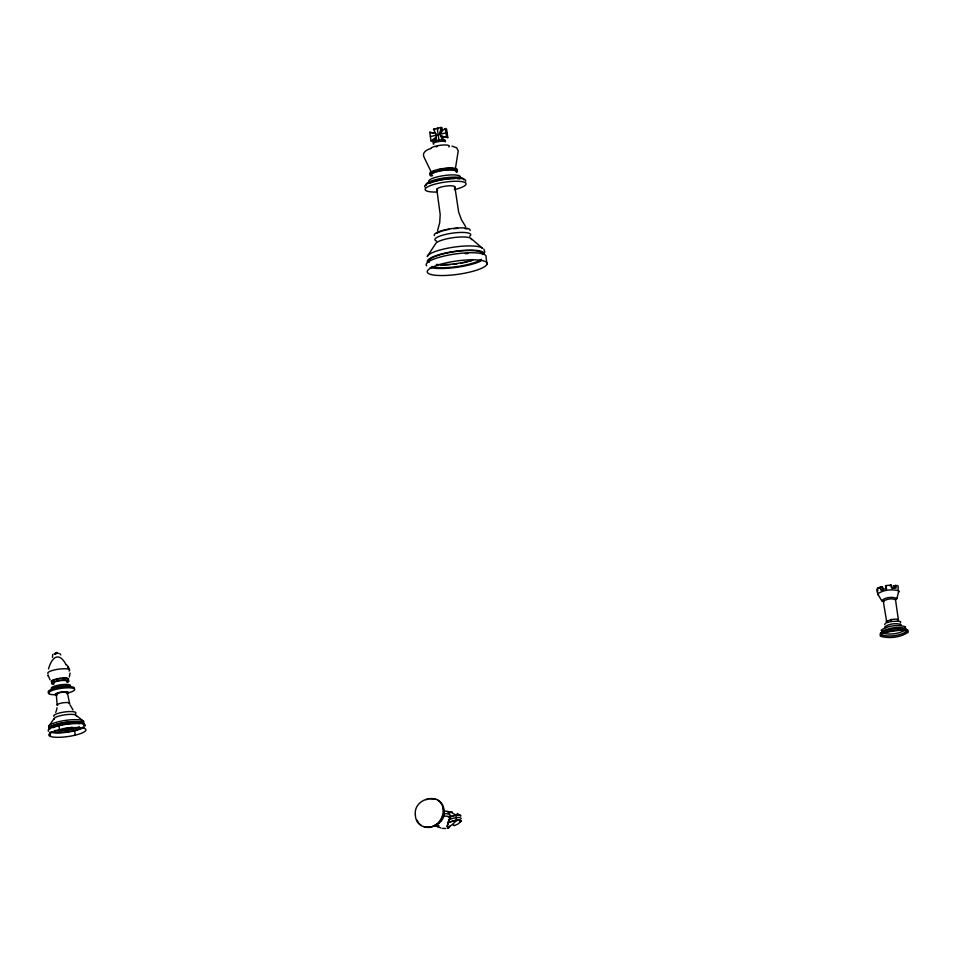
<?xml version="1.0" encoding="UTF-8"?>
<svg xmlns="http://www.w3.org/2000/svg" width="956" height="956" viewBox="0 0 956 956"><rect width="100%" height="100%" fill="white"/><g stroke="black" fill="none" stroke-linecap="round" stroke-linejoin="round"><path stroke-width="1.43" d="M884.587 624.543L885.83 622.965L891.052 621.496L891.112 619.56C892.844 619.536 898.365 618.09 898.102 620.528M70.027 673.036L69.346 677.003M57.002 707.775L56.38 710.595M435.35 142.002L436.51 135.119L433.522 129.227L440.979 127.423L442.222 127.853L441.397 132.693M440.979 127.423L439.808 134.318L442.795 140.209M455.415 168.567L458.223 150.964L456.693 147.822L451.937 146.101M443.919 813.52L441.051 820.774M895.593 599.651L896.871 598.623L898.843 590.892C892.103 588.848 883.332 589.828 877.572 593.915L881.755 600.762L883.487 601.372M448.113 824.096L449.631 818.109A7.696 2.127 -6.6 0 0 448.005 816.687M437.525 230.719L439.688 222.796L440.19 214.562L436.796 189.216M55.711 712.399L56.069 711.515M48.493 668.925C51.815 657.393 58.495 651.227 65.88 664.205M443.704 813.652A8.52 2.366 -6.6 0 1 449.965 815.886L450.252 818.372L447.731 822.423C451.053 821.562 459.86 818.3 461.509 820.977L460.171 822.017M48.672 726.309L54.169 718.565M460.959 820.427C454.65 818.288 453.323 827.394 446.631 826.486L448.209 823.63M886.762 622.141L883.272 601.24C886.487 599.065 892.259 597.87 895.533 599.866L898.425 620.121M898.186 590.318L898.138 586.004L897.254 585.502L893.298 585.944L893.585 587.94M898.449 592.218L899.01 591.513M886.152 621.496L891.112 619.56M900.373 622.786L900.66 621.77L898.807 621.125L891.052 621.496M905.117 628.295L905.559 626.766C897.827 624.423 887.742 625.547 881.109 630.231L882.34 631.534M52.664 654.502L52.496 657.358M447.946 827.633L447.444 828.147L448.699 828.099L449.069 826.641M460.935 815.994C460.039 813.699 452.116 815.779 449.487 816.854M461.222 818.491C459.932 815.982 451.602 818.671 448.615 819.639M460.72 821.551L457.984 824L454.076 825.745M890.048 585.849L891.088 585.024L891.518 588.012L896.13 588.143L895.7 585.156M440.154 132.263L445.329 128.522L446.572 128.952L447.802 137.592L440.704 136.075L447.802 137.592M435.625 133.35L429.758 132.275L430.989 140.914L436.163 137.174M436.366 138.357L432.231 141.345L430.989 140.914M438.971 823.176L433.056 826.319M877.943 590.151L877.046 589.649L877.477 592.636L877.429 588.31L880.536 586.853L882.627 587.139L882.914 589.123M894.744 587.486L892.557 588.514M437.179 128.582L438.481 128.558M881.324 587.641L882.627 587.139M430.678 148.574C427.105 149.447 421.668 152.53 423.962 156.987L431.252 172.08M54.851 653.569L54.122 653.988L54.994 654.298M425.994 799.742L428.372 798.834M448.376 812.504L450.515 811.847M460.386 815.444L456.096 815.205L449.762 817.045M456.669 820.188L447.862 822.65M459.728 821.873L460.541 821.622M880.536 586.853L880.966 589.84L885.961 588.633L886.571 589.278L885.543 585.646L891.088 585.024M901.544 629.98L886.535 632.119M430.379 136.589L445.938 132.836L447.181 133.266M448.603 827.071L449.858 826.474M55.305 653.45L58.22 653.39M429.591 798.702L435.566 799.061M451.65 812.003L452.379 811.955M453.18 825.183L453.909 825.124M445.747 828.494L442.401 828.386M877.429 588.31L879.436 588.215M436.366 825.59L436.522 825.59A5.736 1.589 -6.6 0 1 439.007 825.793M880.966 589.84L883.057 590.127M423.759 826.749C438.29 831.612 450.658 809.469 437.991 800.28M433.928 133.243L429.758 132.275M440.931 827.98L435.828 825.769M893.298 585.944L895.019 586.542M438.015 826.773L434.777 825.745M438.183 128.654L437.25 128.319L439.067 141.106M433.522 129.227L434.765 129.657M65.868 664.802C68.163 664.277 68.533 670.538 69.083 668.447L67.864 666.691M450.407 811.859L456.096 815.205M435.135 825.171L435.864 825.518M429.017 827.179L429.746 827.526M877.739 594.536L878.636 595.038M883.882 601.886L883.272 601.24M885.65 627.65L884.838 626.789C889.235 623.671 895.915 622.93 901.054 624.483L901.185 624.961M59.726 653.474L60.802 654.908M457.195 813.401L460.589 815.576M76.145 715.363L83.554 721.23M471.129 238.582L482.661 248.441A28.25 6.262 -8.1 0 0 453.849 247.138A28.25 6.262 -8.1 0 0 427.236 256.507L435.589 243.756A18.116 4.015 -8.1 0 1 454.996 237.446A18.116 4.015 -8.1 0 1 471.344 239.609M418.764 823.104L421.321 825.53M72.967 709.89L70.075 704.919M483.903 249.157L484.871 252.133M465.656 226.632L461.378 219.629L458.605 211.885L454.901 187.113M50.082 679.812L48.182 675.569M416.971 820.009L418.166 822.076M441.947 136.505L443.512 139.612M896.871 598.623C893.035 596.281 884.479 597.297 881.755 600.762M443.034 807.76L443.835 810.891M67.338 692.574L69.573 703.437M48.039 674.876L48.314 676.203M885.543 585.646L885.961 588.633M487.022 264.203A30.257 6.704 -8.1 0 0 444.444 263.259A30.257 6.704 -8.1 0 0 440.023 275.531A30.257 6.704 -8.1 0 0 487.022 264.203L486.03 257.164A30.257 6.704 -8.1 0 0 454.805 254.045A30.257 6.704 -8.1 0 0 426.663 265.804M445.329 128.522L446.56 137.162M83.578 724.003L84.2 728.376M74.64 730.79L75.261 735.164M56.022 652.59L56.177 653.749M58.878 725.317L59.499 729.691A18.762 4.159 -8.1 0 0 56.751 737.303A18.762 4.159 -8.1 0 0 85.897 730.276A18.762 4.159 -8.1 0 0 59.499 729.691M50.56 736.478L49.927 732.105A18.762 4.159 -8.1 0 0 82.001 728.388M455.94 814.966L456.514 819.949M56.296 694.187L57.133 704.871M433.773 144.237A6.286 1.386 -8.1 0 1 437.525 141.787A6.286 1.386 -8.1 0 1 445.532 141.799M480.749 261.179A30.257 6.704 -8.1 0 1 430.236 267.525M436.761 233.407A16.551 3.669 -8.1 0 1 441.612 231.185M442.748 230.838A16.551 3.669 -8.1 0 1 445.221 230.181M446.536 229.87A16.551 3.669 -8.1 0 1 449.296 229.332M453.574 228.711A16.551 3.669 -8.1 0 1 457.745 228.353M464.712 228.508A16.551 3.669 -8.1 0 1 467.018 229.01M437.43 192.001A20.674 4.577 -8.1 0 1 429.364 186.038A20.674 4.577 -8.1 0 1 461.581 181.592A20.674 4.577 -8.1 0 1 454.327 189.658M430.236 182.524A15.965 3.537 -8.1 0 1 443.835 175.593A15.965 3.537 -8.1 0 1 459.43 178.27M471.666 260.749A28.692 6.357 -8.1 0 1 469.109 261.442M467.783 261.777A28.692 6.357 -8.1 0 1 460.72 263.235M457.028 263.832A28.692 6.357 -8.1 0 1 453.311 264.31M450.36 264.621A28.692 6.357 -8.1 0 1 440.716 265.075M427.762 262.506A28.692 6.357 -8.1 0 1 454.435 251.356A28.692 6.357 -8.1 0 1 484.047 254.308M481.418 259.279A27.115 6.011 -8.1 0 1 457.386 266.521A27.115 6.011 -8.1 0 1 431.837 266.485M465.297 253.687A27.115 6.011 -8.1 0 1 467.89 253.579M473.029 259.889A27.115 6.011 -8.1 0 1 436.354 264.418M429.292 262.231A27.115 6.011 -8.1 0 1 454.506 251.703A27.115 6.011 -8.1 0 1 482.493 254.499M425.038 187.161A20.674 4.577 -8.1 0 1 444.277 179.119A20.674 4.577 -8.1 0 1 465.608 181.258M437.621 190.148A9.178 2.031 -8.1 0 1 445.436 186.169A9.178 2.031 -8.1 0 1 454.399 187.711M433.558 142.707A6.286 1.386 -8.1 0 1 438.9 139.982A6.286 1.386 -8.1 0 1 445.042 141.046M431.036 174.59A13.886 3.071 -8.1 0 1 442.867 168.567A13.886 3.071 -8.1 0 1 456.418 170.897M431.252 176.107A13.886 3.071 -8.1 0 1 443.082 170.084A13.886 3.071 -8.1 0 1 456.633 172.403M426.352 185.368A19.108 4.23 -8.1 0 1 444.122 177.947A19.108 4.23 -8.1 0 1 463.839 179.919M432.016 172.2A12.32 2.725 -8.1 0 1 433.486 171.363M438.314 169.786A12.32 2.725 -8.1 0 1 441.349 169.164M444.528 168.698A12.32 2.725 -8.1 0 1 452.821 168.543M432.662 175.761A12.32 2.725 -8.1 0 1 441.564 170.682A12.32 2.725 -8.1 0 1 455.857 171.698M434.502 235.69A18.116 4.015 -8.1 0 1 451.351 228.651A18.116 4.015 -8.1 0 1 470.053 230.516M430.75 148.491A9.429 2.091 -8.1 0 1 442.054 145.085A9.429 2.091 -8.1 0 1 448.83 146.949M429.686 183.277A19.108 4.23 -8.1 0 1 431.801 182.417M433.008 181.999A19.108 4.23 -8.1 0 1 454.638 178.641M457.338 178.7A19.108 4.23 -8.1 0 1 459.681 178.903M436.569 241.055A18.116 4.015 -8.1 0 1 452.009 233.204A18.116 4.015 -8.1 0 1 469.695 236.24M447.707 178.222A15.965 3.537 -8.1 0 1 450.372 178.019M436.032 146.889A6.298 1.398 -8.1 0 1 437.406 146.507M53.56 684.377A8.807 1.948 -8.1 0 1 54.05 681.652A8.807 1.948 -8.1 0 1 65.821 679.943A8.807 1.948 -8.1 0 1 67.386 682.369M52.066 682.226A8.807 1.948 -8.1 0 1 59.571 678.402A8.807 1.948 -8.1 0 1 68.163 679.883M79.444 726.859A17.053 3.776 -8.1 0 1 54.564 730.48M49.867 729.081A17.053 3.776 -8.1 0 1 65.725 722.461A17.053 3.776 -8.1 0 1 83.315 724.218M82.634 727.205A17.053 3.776 -8.1 0 1 67.529 731.758A17.053 3.776 -8.1 0 1 51.469 731.734M52.903 727.743A17.053 3.776 -8.1 0 1 76.42 723.62M77.579 723.668A17.053 3.776 -8.1 0 1 79.671 723.847M51.493 689.515A9.751 2.163 -8.1 0 1 60.67 686.277A9.751 2.163 -8.1 0 1 70.625 686.731M52.162 689.037A9.751 2.163 -8.1 0 1 59.212 685.01A9.751 2.163 -8.1 0 1 70.529 685.811M76.623 728.042A17.782 3.943 -8.1 0 1 57.707 730.802M49.15 729.201A17.782 3.943 -8.1 0 1 65.689 722.294A17.782 3.943 -8.1 0 1 84.032 724.134M72.274 727.193A17.782 3.943 -8.1 0 1 69.31 727.767M68.175 727.958A17.782 3.943 -8.1 0 1 62.439 728.675M48.876 727.313A17.782 3.943 -8.1 0 1 65.414 720.406A17.782 3.943 -8.1 0 1 83.769 722.246M54.301 719.199A11.209 2.486 -8.1 0 1 64.721 714.849A11.209 2.486 -8.1 0 1 76.277 716.008M48.469 731.256A18.762 4.159 -8.1 0 1 65.916 723.979A18.762 4.159 -8.1 0 1 85.263 725.903M69.525 669.726A11.066 2.45 -8.1 0 1 69.035 671.076M47.931 673.514A11.066 2.45 -8.1 0 1 55.412 669.714A11.066 2.45 -8.1 0 1 68.653 669.236M56.798 694.761A5.628 1.243 -8.1 0 1 62.319 692.228A5.628 1.243 -8.1 0 1 66.418 693.638M51.947 681.724A8.222 1.816 -8.1 0 1 54.719 679.62M56.512 679.118A8.222 1.816 -8.1 0 1 60.658 678.39M62.738 678.222A8.222 1.816 -8.1 0 1 68.079 679.381M55.149 653.199A2.414 1.84 -82.4 0 1 57.766 653.235M54.6 654.263A2.414 1.84 -82.4 0 1 54.827 653.689M57.049 694.677A13.276 2.94 -8.1 0 1 50.74 691.033A13.276 2.94 -8.1 0 1 71.581 687.997A13.276 2.94 -8.1 0 1 67.099 693.208M49.437 692.897A13.276 2.94 -8.1 0 1 59.033 687.424A13.276 2.94 -8.1 0 1 74.448 688.511M56.655 695.227A6.847 1.518 -8.1 0 1 57.037 693.112A6.847 1.518 -8.1 0 1 66.191 691.774A6.847 1.518 -8.1 0 1 67.41 693.662M54.086 683.683A6.847 1.518 -8.1 0 1 59.929 680.72A6.847 1.518 -8.1 0 1 66.609 681.867M57.695 705.516A6.31 1.398 -8.1 0 1 63.072 702.78A6.31 1.398 -8.1 0 1 69.226 703.843M53.895 716.367A11.209 2.486 -8.1 0 1 65.773 711.826A11.209 2.486 -8.1 0 1 75.261 713.893M58.029 685.93A6.847 1.518 -8.1 0 1 59.714 685.583M448.818 812.301A7.696 2.127 -6.6 0 1 449.057 813.126M447.432 811.704A7.696 2.127 -6.6 0 1 448.472 812.074M443.405 811.154A8.52 2.366 -6.6 0 1 449.882 813.066M443.99 816.137A8.52 2.366 -6.6 0 1 450.252 818.372M415.358 814.835C415.944 835.126 447.647 828.123 443.966 809.708C441.732 791.245 413.207 797.71 415.358 814.835M880.584 632.884L880.082 634.641C888.913 637.317 900.421 636.027 907.985 630.673L907.758 629.849C899.07 626.933 888.722 628.988 880.584 632.884M882.03 631.318L881.587 632.86C889.319 635.202 899.405 634.067 906.025 629.383L905.834 628.666C898.222 626.108 889.152 627.913 882.03 631.318M880.811 634.437L880.297 636.182C889.14 638.883 900.588 637.509 908.2 632.215L907.973 631.402C899.285 628.522 888.961 630.47 880.811 634.437"/></g></svg>
